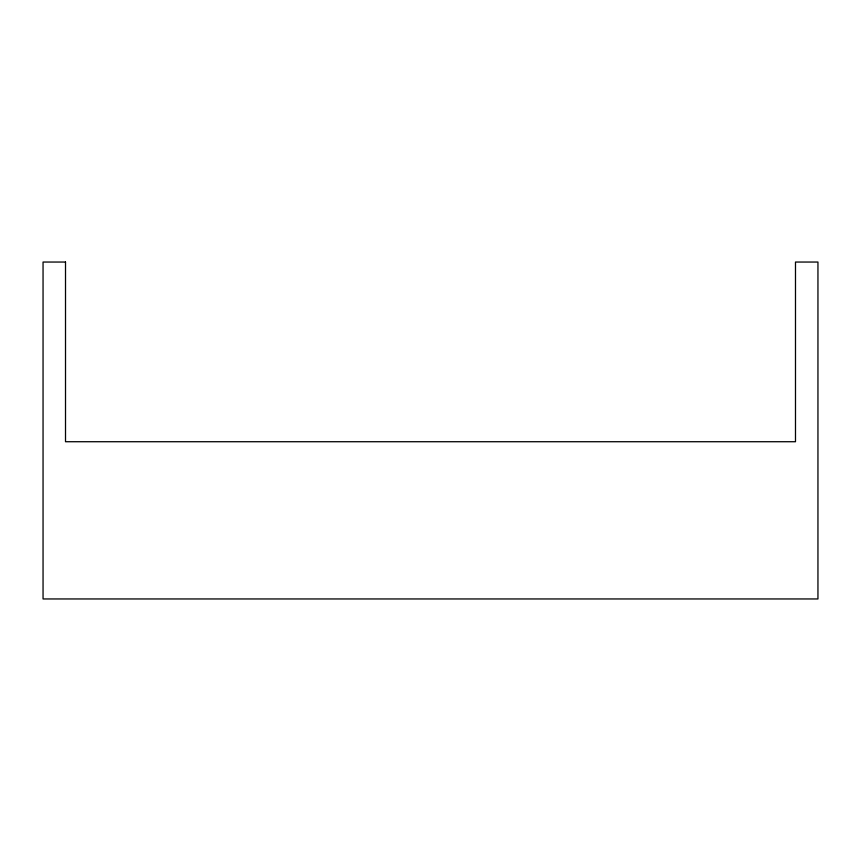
<?xml version="1.0" encoding="UTF-8"?>
<svg xmlns="http://www.w3.org/2000/svg" width="861" height="861" viewBox="0 0 861 861"><rect width="100%" height="100%" fill="white"/><g stroke="black" fill="none" stroke-linecap="round" stroke-linejoin="round"><path stroke-width="1.29" d="M65.511 262.045L43.05 262.045L43.05 598.955L817.95 598.955L817.95 262.045L795.489 262.045L795.489 441.725L65.511 441.725L65.511 262.045"/></g></svg>
